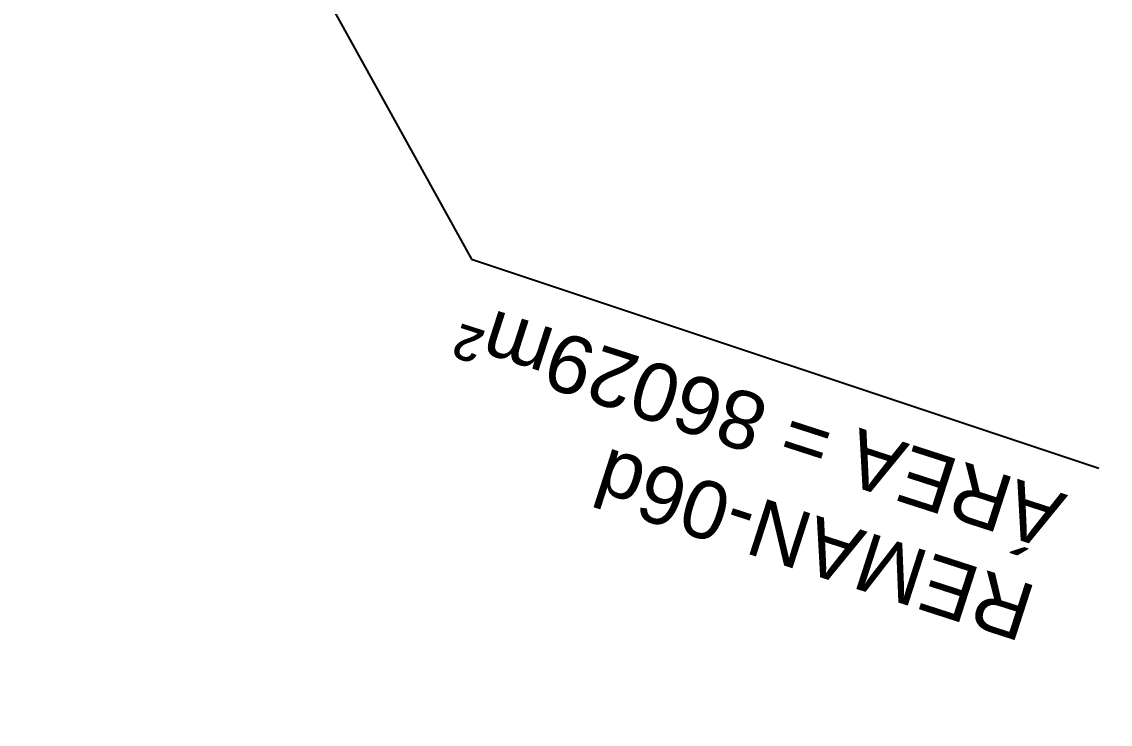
# Model space of a CAD drawing. Header units: metres. Extents: x 286430 to 323604, y 7400965 to 7466168.
# Drawn here: x 287820.3 to 287895.6, y 7465221.7 to 7465270.2 of the extents above; entities that cross this region are included whole.
import ezdxf

# ---------------------------------------------------------------- set-up
doc = ezdxf.new("R2010")
doc.units = ezdxf.units.M
doc.header["$LTSCALE"] = 10
doc.linetypes.add('DASHED2', pattern=[0.375, 0.25, -0.125])
doc.layers.get('0').update_dxf_attribs({"linetype": 'DASHED2'})
doc.layers.add('_ÁREA REMANESCENTE', color=7, linetype='Continuous', lineweight=25, true_color=0xdb00db)
doc.layers.add('ACAD-Trecho Total_BASE ESTAÇÕES$0$_AUXILIAR', color=7, linetype='Continuous', lineweight=30)
doc.layers.add('ACAD-Trecho Total_BASE ESTAÇÕES$0$_EDIFICAÇÃO BASE DE OPERAÇÃO', color=40, linetype='Continuous', lineweight=30)
doc.layers.add('U-HZ-TEXTO-DESAP', color=2, linetype='Continuous')
doc.styles.add('ARIAL', font='arial.ttf')
doc.styles.add('DIM', font='arial.ttf', dxfattribs={"width": 0.8})
doc.dimstyles.new('U-1_2000', dxfattribs={"dimscale": 2, "dimtxt": 1.5, "dimasz": 0.75, "dimexe": 0.75, "dimexo": 0.75, "dimgap": 0.25, "dimtad": 1, "dimzin": 4, "dimtxsty": 'DIM', "dimblk": 'ARCHTICK', "dimcen": 0.7, "dimdle": 0.75, "dimclrd": 256, "dimclre": 256, "dimclrt": 256, "dimaunit": 1, "dimadec": 3, "dimazin": 2, "dimtfac": 1, "dimtofl": 0, "dimtmove": 0, "dimatfit": 3, "dimldrblk": 'CLOSEDBLANK', "dimfxl": 0, "dimtolj": 1, "dimtzin": 0, "dimlwd": -1, "dimlwe": -1, "dimarcsym": 0})

# ---------------------------------------------------------------- blocks, each defined once
blk = doc.blocks.new('ACAD-Trecho Total_BASE ESTAÇÕES$0$2')
at = {"layer": 'ACAD-Trecho Total_BASE ESTAÇÕES$0$_EDIFICAÇÃO BASE DE OPERAÇÃO'}
h = blk.add_hatch(color=256, dxfattribs=at)
h.dxf.hatch_style = 1
h.paths.add_polyline_path([(287863.829, 7465397.913), (287579.095, 7465492.261), (287582.24, 7465501.754), (287866.974, 7465407.406)])
edge = h.paths.add_edge_path()
edge.add_arc((288587.795, 7464771.558), 370.5, 43.65241, 73.42586)
edge.add_line((288693.482, 7465126.664), (288486.646, 7465188.223))
edge.add_arc((288629.274, 7465667.449), 500, 247.05041, 253.42586, ccw=False)
edge.add_line((288434.314, 7465207.024), (288420.688, 7465212.794))
edge.add_arc((288225.727, 7464752.37), 500, 67.05041, 73.53265)
edge.add_line((288367.462, 7465231.861), (288009.112, 7465337.787))
blk = doc.blocks.new('ACAD-Trecho Total_BASE ESTAÇÕES')
at = {"layer": 'ACAD-Trecho Total_BASE ESTAÇÕES$0$_AUXILIAR'}
blk.add_blockref('ACAD-Trecho Total_BASE ESTAÇÕES$0$2', (0, 0), dxfattribs=at)
blk = doc.blocks.new('_ArchTick')
at = {"color": 0, "linetype": 'ByBlock', "const_width": 0.15}
blk.add_lwpolyline([(-0.5, -0.5), (0.5, 0.5)], dxfattribs=at)

msp = doc.modelspace()

# ---------------------------------------------------------------- hatches: boundary and pattern name
at = {"layer": '_ÁREA REMANESCENTE'}
h = msp.add_hatch(dxfattribs=at)
h.set_pattern_fill('ANGLE', color=256, scale=0.5)
h.set_pattern_definition([(0, (0, 0), (0, 3.4925), [2.54, -0.9525]), (90, (0, 0), (-3.4925, 2e-16), [2.54, -0.9525])])
h.paths.add_polyline_path([(287842.238, 7465342.311, -0.012458), (287820.829, 7465352.274, 0.006745), (287781.995, 7465370.886, -0.006745), (287739.122, 7465391.435, 0.006727), (287694.225, 7465412.956, 0.04473), (287652.19, 7465428.021), (287574.483, 7465450.46, -0.003575), (287512.536, 7465468.593, -0.011574), (287479.746, 7465479.468, -0.015526), (287453.067, 7465489.942), (287438.512, 7465465.243), (287450.316, 7465458.769), (287419.474, 7465405.985), (287412.75, 7465393.056), (287381.655, 7465288.547), (287427.551, 7465274.886), (287451.358, 7465267.436), (287491.984, 7465255.329), (287544.682, 7465239.546), (287586.318, 7465226.739), (287615.745, 7465218.297), (287659.281, 7465205.232), (287682.421, 7465198.241), (287719.572, 7465186.969), (287754.229, 7465176.652), (287782.29, 7465275.555), (287810.332, 7465281.696), (287843.768, 7465288.586), (287862.223, 7465292.488), (287898.732, 7465300.249), (287915.75, 7465302.766), (287965.907, 7465296.227), (287987.101, 7465292.047), (288006.644, 7465288.025), (288018.491, 7465285.391), (288030.331, 7465283.582), (287889.955, 7465324.967, -0.030988)])

# ---------------------------------------------------------------- block references
at = {"linetype": 'ByBlock'}
msp.add_blockref('ACAD-Trecho Total_BASE ESTAÇÕES', (0, 0), dxfattribs=at)

# ---------------------------------------------------------------- texts
at = {"layer": 'U-HZ-TEXTO-DESAP', "color": 2, "linetype": 'Continuous', "lineweight": -3, "insert": (287892.695, 7465237.563), "char_height": 4, "width": 50.9679, "attachment_point": 7, "rotation": 162.09253, "style": 'ARIAL'}
msp.add_mtext('\\pi50.968;{\\C256;\\P\\pi0;REMAN-06d\\PÁREA = 86029m²}', dxfattribs=at)

# ---------------------------------------------------------------- leaders
at = {"layer": 'U-HZ-TEXTO-DESAP', "color": 2, "linetype": 'Continuous', "lineweight": -3}
msp.add_leader([(287833.331, 7465286.435), (287851.415, 7465253.822), (287894.777, 7465239.391)], dimstyle='U-1_2000', override={"dimscale": 1, "dimasz": 3}, dxfattribs=at)

doc.saveas('drawing.dxf')
